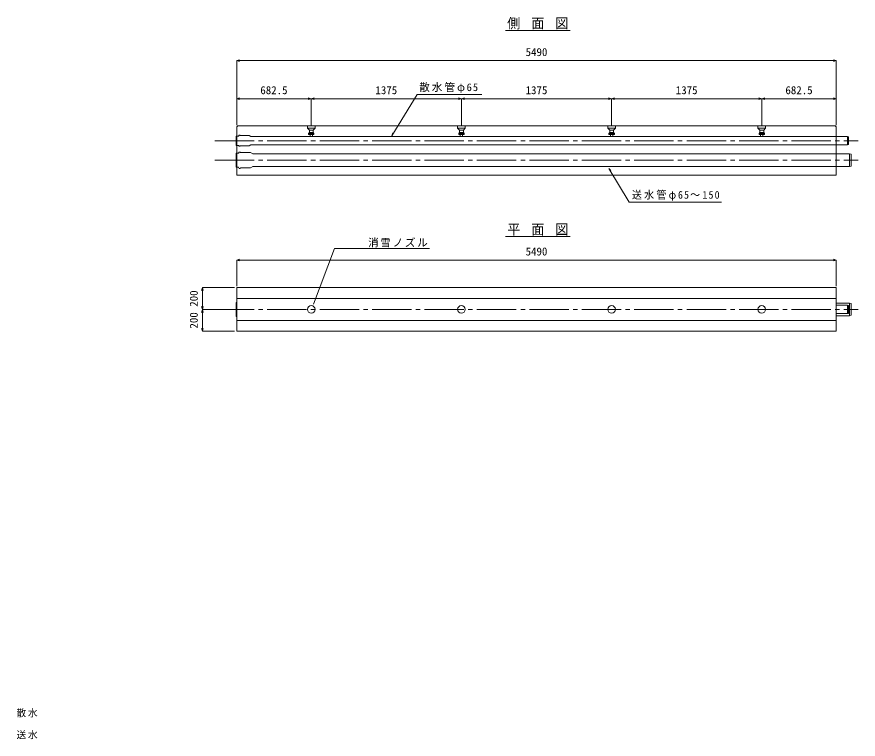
# Model space of a CAD drawing. Units: millimetres on the paper, enlarged 15 times, with parts at other scales. Extents: x -9232 to 7975, y -6572 to 1682.
# Drawn here: x -212 to 2677, y -6542 to -4061 of the extents above; entities that cross this region are included whole.
import ezdxf
from ezdxf.enums import TextEntityAlignment as Align

# ---------------------------------------------------------------- set-up
doc = ezdxf.new("R2010")
doc.units = ezdxf.units.MM
doc.header["$LTSCALE"] = 15
doc.linetypes.add('CHAIN2', pattern=[12, 9, -1, 1, -1])
doc.linetypes.add('DASHED1', pattern=[1.8, 1.2, -0.6])
doc.layers.add('1-1_製品図', color=4, linetype='Continuous', lineweight=18)
doc.styles.add('ＭＳ ゴシック', font='')
doc.styles.get('ＭＳ ゴシック').set_extended_font_data('MS Gothic')

msp = doc.modelspace()

# ---------------------------------------------------------------- linework, layer by layer
at = {"layer": '1-1_製品図', "color": 3}
for p, q in [((1466.07, -4107.91), (1687.28, -4107.91)), ((542.88, -4438.98), (546.63, -4435.23)), ((542.88, -4438.98), (542.88, -4603.98)), ((2601.63, -4438.98), (2601.63, -4603.98)), ((542.88, -4603.98), (2601.63, -4603.98)), ((1466.07, -4815.58), (1687.28, -4815.58)), ((542.88, -5028.22), (2601.63, -5028.22)), ((542.88, -5103.22), (2601.63, -5103.22))]:
    msp.add_line(p, q, dxfattribs=at)
at = {"layer": '1-1_製品図'}
for p, q in [((542.88, -4211.21), (553.03, -4208.49)), ((542.88, -4211.21), (2601.63, -4211.21)), ((542.88, -4211.21), (553.03, -4213.93)), ((542.88, -4211.21), (542.88, -4342.1)), ((2601.63, -4211.21), (2591.49, -4208.49)), ((2601.63, -4211.21), (2591.49, -4213.93)), ((2601.63, -4211.21), (2601.63, -4342.1)), ((542.88, -4342.1), (553.03, -4339.39)), ((542.88, -4342.1), (553.03, -4339.39)), ((542.88, -4342.1), (572.88, -4342.1)), ((542.88, -4342.1), (553.03, -4344.82)), ((542.88, -4342.1), (542.88, -4432.72)), ((542.88, -4342.1), (798.82, -4342.1)), ((542.88, -4342.1), (553.03, -4344.82)), ((798.82, -4342.1), (788.68, -4339.39)), ((798.82, -4342.1), (788.68, -4344.82)), ((798.82, -4342.1), (808.96, -4339.39)), ((798.82, -4342.1), (798.82, -4432.72)), ((798.82, -4342.1), (1314.45, -4342.1)), ((798.82, -4342.1), (808.96, -4344.82)), ((1314.45, -4342.1), (1304.31, -4339.39)), ((1314.45, -4342.1), (1304.31, -4344.82)), ((1314.45, -4342.1), (1324.59, -4339.39)), ((1314.45, -4342.1), (1314.45, -4432.72)), ((1314.45, -4342.1), (1830.07, -4342.1)), ((1314.45, -4342.1), (1324.59, -4344.82)), ((1830.07, -4342.1), (1819.93, -4339.39)), ((1830.07, -4342.1), (1819.93, -4344.82)), ((1830.07, -4342.1), (1840.21, -4339.39)), ((1830.07, -4342.1), (1830.07, -4432.72)), ((1830.07, -4342.1), (2345.7, -4342.1)), ((1830.07, -4342.1), (1840.21, -4344.82)), ((2345.7, -4342.1), (2335.56, -4339.39)), ((2345.7, -4342.1), (2335.56, -4344.82)), ((2345.7, -4342.1), (2355.84, -4339.39)), ((2345.7, -4342.1), (2345.7, -4432.72)), ((2345.7, -4342.1), (2601.63, -4342.1)), ((2345.7, -4342.1), (2355.84, -4344.82)), ((2601.63, -4342.1), (2571.63, -4342.1)), ((2601.63, -4342.1), (2591.49, -4339.39)), ((2601.63, -4342.1), (2591.49, -4339.39)), ((2601.63, -4342.1), (2591.49, -4344.82)), ((2601.63, -4342.1), (2591.49, -4344.82)), ((2601.63, -4342.1), (2601.63, -4432.72)), ((2601.63, -4342.1), (2601.63, -4432.72)), ((549.19, -4470.39), (541.01, -4470.11)), ((541.01, -4470.11), (541.01, -4502.36)), ((549.19, -4470.39), (551.73, -4467.37)), ((551.73, -4467.37), (553.97, -4467.37)), ((553.97, -4467.37), (554.93, -4468.33)), ((554.93, -4468.33), (585.26, -4468.33)), ((585.26, -4468.33), (591.59, -4471.98)), ((591.63, -4471.98), (2639.88, -4471.98)), ((2639.88, -4471.98), (2642.88, -4472.79)), ((2639.88, -4471.98), (2639.88, -4500.48)), ((2642.88, -4472.79), (2642.88, -4499.68)), ((549.19, -4502.07), (541.01, -4502.36)), ((549.19, -4502.07), (551.73, -4505.1)), ((551.73, -4505.1), (553.97, -4505.1)), ((553.97, -4505.1), (554.93, -4504.14)), ((554.93, -4504.14), (585.26, -4504.14)), ((585.26, -4504.14), (591.59, -4500.48)), ((591.63, -4500.48), (2639.88, -4500.48)), ((2639.88, -4500.48), (2642.88, -4499.68)), ((548.51, -4528.89), (551.83, -4524.93)), ((551.83, -4524.93), (554.83, -4524.93)), ((554.83, -4524.93), (556.4, -4526.51)), ((556.4, -4526.51), (589.76, -4526.51)), ((589.76, -4526.51), (598.59, -4531.61)), ((598.59, -4531.61), (2647.38, -4531.61)), ((2647.38, -4531.61), (2652.26, -4532.91)), ((2647.38, -4531.61), (2647.38, -4574.36)), ((2652.26, -4532.91), (2652.26, -4573.05)), ((548.51, -4577.08), (541.01, -4577.34)), ((548.51, -4577.08), (551.83, -4581.03)), ((551.83, -4581.03), (554.83, -4581.03)), ((554.83, -4581.03), (556.4, -4579.46)), ((556.4, -4579.46), (589.76, -4579.46)), ((589.76, -4579.46), (598.59, -4574.36)), ((598.59, -4574.36), (2647.38, -4574.36)), ((2647.38, -4574.36), (2652.26, -4573.05)), ((878.95, -4856.53), (806.29, -5047.76)), ((878.95, -4856.53), (1205.17, -4856.53)), ((542.88, -4896.15), (553.03, -4893.43)), ((542.88, -4896.15), (2601.63, -4896.15)), ((542.88, -4896.15), (553.03, -4898.86)), ((542.88, -4896.15), (542.88, -4985.85)), ((2601.63, -4896.15), (2591.49, -4893.43)), ((2601.63, -4896.15), (2591.49, -4898.86)), ((2601.63, -4896.15), (2601.63, -4985.85)), ((424.88, -4990.72), (422.16, -5000.86)), ((424.88, -5065.72), (424.88, -4990.72)), ((424.88, -4990.72), (427.59, -5000.86)), ((424.88, -4990.72), (535.02, -4990.72)), ((541.01, -5041.36), (541.01, -5090.07)), ((542.88, -5041.43), (541.01, -5041.36)), ((541.01, -5049.59), (541.01, -5081.84)), ((542.88, -5049.66), (541.01, -5049.59)), ((2601.63, -5044.34), (2647.38, -5044.34)), ((2601.63, -5051.47), (2639.88, -5051.47)), ((2639.88, -5051.47), (2642.88, -5052.27)), ((2639.88, -5051.47), (2639.88, -5079.97)), ((2642.88, -5052.27), (2642.88, -5079.16)), ((2647.38, -5044.34), (2652.26, -5045.65)), ((2647.38, -5044.34), (2647.38, -5087.09)), ((2652.26, -5045.65), (2652.26, -5085.79)), ((424.88, -5065.72), (422.16, -5055.57)), ((424.88, -5065.72), (422.16, -5075.86)), ((424.88, -5065.72), (427.59, -5055.57)), ((424.88, -5140.72), (424.88, -5065.72)), ((424.88, -5065.72), (427.59, -5075.86)), ((424.88, -5065.72), (535.02, -5065.72)), ((542.88, -5081.78), (541.01, -5081.84)), ((2601.63, -5079.97), (2639.88, -5079.97)), ((2639.88, -5079.97), (2642.88, -5079.16)), ((542.88, -5090.01), (541.01, -5090.07)), ((2601.63, -5087.09), (2647.38, -5087.09)), ((2647.38, -5087.09), (2652.26, -5085.79)), ((424.88, -5140.72), (422.16, -5130.57)), ((424.88, -5140.72), (427.59, -5130.57)), ((424.88, -5140.72), (535.02, -5140.72))]:
    msp.add_line(p, q, dxfattribs=at)
at = {"layer": '1-1_製品図', "color": 7}
for p, q in [((1075.49, -4469.5), (1162.46, -4327.51)), ((1162.46, -4327.51), (1384.02, -4327.51)), ((785.7, -4442.73), (785.7, -4435.23)), ((785.7, -4435.23), (811.95, -4435.23)), ((785.7, -4442.73), (792.26, -4450.23)), ((785.7, -4442.73), (811.95, -4442.73)), ((811.95, -4442.73), (805.38, -4450.23)), ((811.95, -4442.73), (811.95, -4435.23)), ((1301.32, -4442.73), (1301.32, -4435.23)), ((1301.32, -4435.23), (1327.57, -4435.23)), ((1301.32, -4442.73), (1307.88, -4450.23)), ((1301.32, -4442.73), (1327.57, -4442.73)), ((1327.57, -4442.73), (1321.01, -4450.23)), ((1327.57, -4442.73), (1327.57, -4435.23)), ((1816.95, -4442.73), (1816.95, -4435.23)), ((1816.95, -4435.23), (1843.2, -4435.23)), ((1816.95, -4442.73), (1823.51, -4450.23)), ((1816.95, -4442.73), (1843.2, -4442.73)), ((1843.2, -4442.73), (1836.63, -4450.23)), ((1843.2, -4442.73), (1843.2, -4435.23)), ((2332.57, -4442.73), (2332.57, -4435.23)), ((2332.57, -4435.23), (2358.82, -4435.23)), ((2332.57, -4442.73), (2339.13, -4450.23)), ((2332.57, -4442.73), (2358.82, -4442.73)), ((2358.82, -4442.73), (2352.26, -4450.23)), ((2358.82, -4442.73), (2358.82, -4435.23)), ((792.26, -4457.73), (789.45, -4461.48)), ((789.45, -4461.48), (808.2, -4461.48)), ((792.26, -4457.73), (792.26, -4450.23)), ((792.26, -4450.23), (805.38, -4450.23)), ((792.26, -4457.73), (805.38, -4457.73)), ((794.7, -4471.93), (794.7, -4465.23)), ((802.95, -4471.93), (802.95, -4465.23)), ((805.38, -4457.73), (805.38, -4450.23)), ((805.38, -4457.73), (808.2, -4461.48)), ((808.2, -4465.23), (808.2, -4461.48)), ((1075.49, -4469.5), (1078.47, -4459.43)), ((1307.88, -4457.73), (1305.07, -4461.48)), ((1305.07, -4461.48), (1323.82, -4461.48)), ((1307.88, -4457.73), (1307.88, -4450.23)), ((1307.88, -4450.23), (1321.01, -4450.23)), ((1307.88, -4457.73), (1321.01, -4457.73)), ((1310.32, -4471.93), (1310.32, -4465.23)), ((1318.57, -4471.93), (1318.57, -4465.23)), ((1321.01, -4457.73), (1321.01, -4450.23)), ((1321.01, -4457.73), (1323.82, -4461.48)), ((1323.82, -4465.23), (1323.82, -4461.48)), ((1823.51, -4457.73), (1820.7, -4461.48)), ((1820.7, -4461.48), (1839.45, -4461.48)), ((1823.51, -4457.73), (1823.51, -4450.23)), ((1823.51, -4450.23), (1836.63, -4450.23)), ((1823.51, -4457.73), (1836.63, -4457.73)), ((1825.95, -4471.93), (1825.95, -4465.23)), ((1834.2, -4471.93), (1834.2, -4465.23)), ((1836.63, -4457.73), (1836.63, -4450.23)), ((1836.63, -4457.73), (1839.45, -4461.48)), ((1839.45, -4465.23), (1839.45, -4461.48)), ((2339.13, -4457.73), (2336.32, -4461.48)), ((2336.32, -4461.48), (2355.07, -4461.48)), ((2339.13, -4457.73), (2339.13, -4450.23)), ((2339.13, -4450.23), (2352.26, -4450.23)), ((2339.13, -4457.73), (2352.26, -4457.73)), ((2341.57, -4471.93), (2341.57, -4465.23)), ((2349.82, -4471.93), (2349.82, -4465.23)), ((2352.26, -4457.73), (2352.26, -4450.23)), ((2352.26, -4457.73), (2355.07, -4461.48)), ((2355.07, -4465.23), (2355.07, -4461.48)), ((1820, -4581.38), (1827.58, -4588.64))]:
    msp.add_line(p, q, dxfattribs=at)
at = {"layer": '1-1_製品図', "color": 7, "linetype": 'CHAIN2'}
for p, q in [((467.88, -4486.23), (2676.63, -4486.23)), ((467.88, -4552.98), (2676.63, -4552.98)), ((467.88, -5065.72), (2676.63, -5065.72))]:
    msp.add_line(p, q, dxfattribs=at)
at = {"layer": '1-1_製品図', "linetype": 'DASHED1'}
for p, q in [((542.88, -5043.9), (541.01, -5043.84)), ((542.88, -5051.35), (541.01, -5051.28)), ((542.88, -5080.09), (541.01, -5080.15)), ((542.88, -5087.53), (541.01, -5087.6))]:
    msp.add_line(p, q, dxfattribs=at)
at = {"layer": '1-1_製品図', "color": 3}
msp.add_lwpolyline([(2601.63, -4438.98), (2597.88, -4435.23), (546.63, -4435.23)], dxfattribs=at)
at = {"layer": '1-1_製品図', "color": 7}
for points in [[(808.2, -4465.23), (789.45, -4465.23), (789.45, -4461.48)], [(1323.82, -4465.23), (1305.07, -4465.23), (1305.07, -4461.48)], [(1839.45, -4465.23), (1820.7, -4465.23), (1820.7, -4461.48)], [(2355.07, -4465.23), (2336.32, -4465.23), (2336.32, -4461.48)], [(1820, -4581.38), (1890.23, -4697.17), (2207.23, -4697.17)]]:
    msp.add_lwpolyline(points, dxfattribs=at)
at = {"layer": '1-1_製品図'}
msp.add_lwpolyline([(548.51, -4528.89), (541.01, -4528.63), (541.01, -4577.34)], dxfattribs=at)
at = {"layer": '1-1_製品図', "color": 3}
msp.add_lwpolyline([(542.88, -5140.72), (2601.63, -5140.72), (2601.63, -4990.72), (542.88, -4990.72)], close=True, dxfattribs=at)
at = {"layer": '1-1_製品図', "color": 7}
for centre in [(798.82, -5065.72), (1314.45, -5065.72), (1830.07, -5065.72), (2345.7, -5065.72)]:
    msp.add_circle(centre, 13.12, dxfattribs=at)

# ---------------------------------------------------------------- texts
at = {"layer": '1-1_製品図', "style": 'ＭＳ ゴシック'}
for s, p in [('5490', (1534.76, -4203.71)), ('682.5', (623.98, -4334.6)), ('1375', (1019.13, -4334.6)), ('1375', (1534.76, -4334.6)), ('1375', (2050.38, -4334.6)), ('682.5', (2426.79, -4334.6)), ('5490', (1534.76, -4888.65))]:
    msp.add_text(s, height=27.49, dxfattribs=at).set_placement(p, align=Align.BOTTOM_LEFT)
for p in [(417.38, -5056.34), (417.38, -5131.34)]:
    msp.add_text('200', height=27.49, rotation=90, dxfattribs=at).set_placement(p, align=Align.BOTTOM_LEFT)
at = {"layer": '1-1_製品図', "color": 7, "attachment_point": 7, "style": 'ＭＳ ゴシック'}
for s, insert, char_height in [('\\T1.22;\\W0.95;側\\~面\\~図', (1471.58, -4104.19), 34.84), ('\\T1.2;散水管φ65', (1169.86, -4322.86), 26.39), ('\\T1.23;\\W0.95;送水管φ65～150', (1899.72, -4692.42), 26.39), ('\\T1.22;\\W0.95;平\\~面\\~図', (1471.58, -4811.86), 34.84), ('\\T1.17;消雪ノズル', (994.15, -4852.41), 26.39), ('\\T1.17;散水', (-213.27, -6466.58), 24.51), ('\\T1.17;送水', (-213.27, -6541.58), 24.51)]:
    msp.add_mtext(s, dxfattribs=dict(at, insert=insert, char_height=char_height))

doc.saveas('drawing.dxf')
